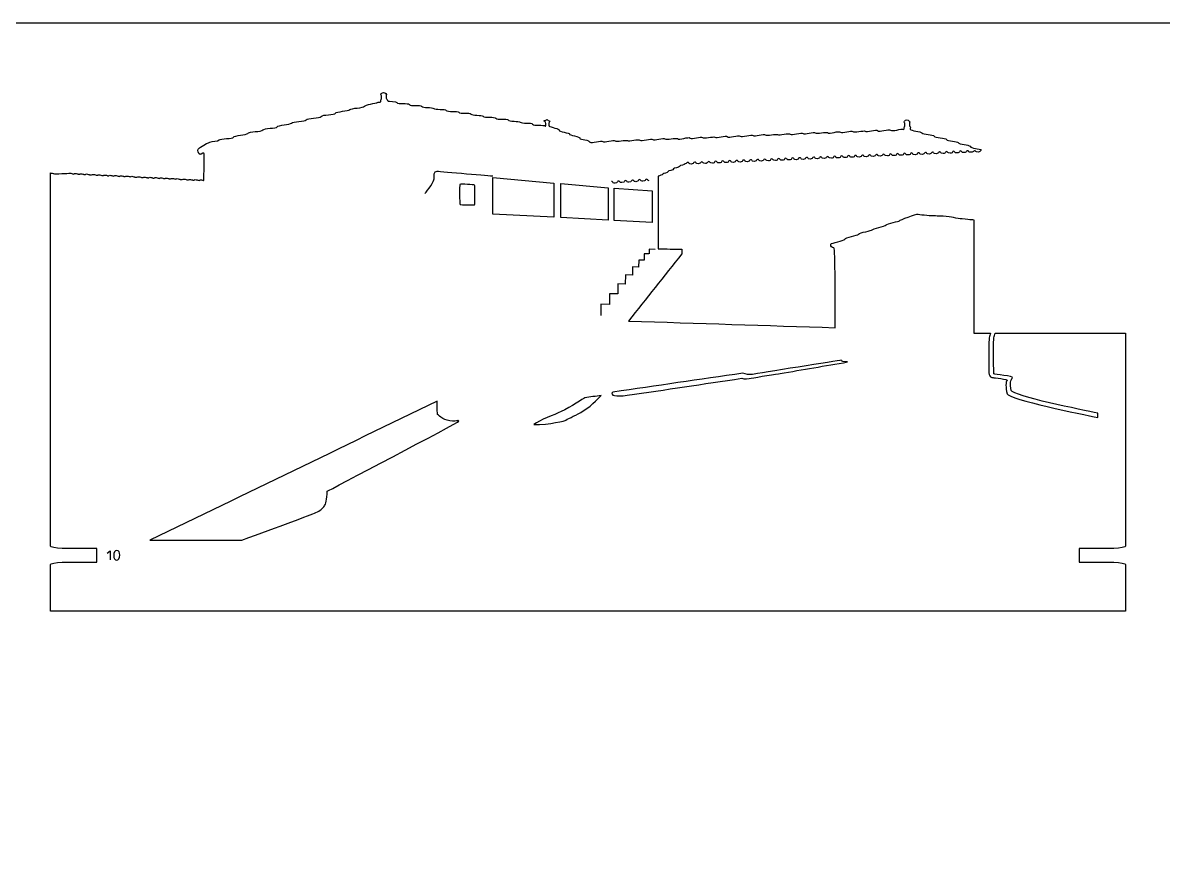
# Model space of a CAD drawing. Extents: x 0 to 1250, y 0 to 460.
# Drawn here: x 739.2 to 984.1, y 279.1 to 460.1 of the extents above; entities that cross this region are included whole.
import ezdxf

# ---------------------------------------------------------------- set-up
doc = ezdxf.new("R2010")
doc.units = 0
doc.header["$MEASUREMENT"] = 0
doc.layers.add('DEFAULT', color=18, linetype='CONTINUOUS')

msp = doc.modelspace()

# ---------------------------------------------------------------- linework, layer by layer
at = {"layer": 'DEFAULT', "color": 18}
msp.add_lwpolyline([(1250.13, 0.12), (0.12, 0.12), (0.12, 460.12), (1250.13, 460.12)], close=True, dxfattribs=at)
at = {"layer": 'DEFAULT', "color": 1}
for points in [[(840.13, 426.91), (853.26, 425.74), (853.26, 418.38), (840.13, 419.08)], [(864.92, 417.75), (854.73, 418.3), (854.73, 425.61), (864.92, 424.71)], [(866.22, 424.62), (874.34, 424.03), (874.34, 417.25), (866.22, 417.68)]]:
    msp.add_lwpolyline(points, close=True, dxfattribs=at)
at = {"layer": 'DEFAULT', "color": 18}
for points in [[(873.7, 411.53), (873.68, 410.53)], [(875.01, 411.5), (873.7, 411.53)], [(871.46, 409.21), (871.43, 407.69)], [(872.6, 409.18), (871.46, 409.21)], [(872.62, 410.55), (872.6, 409.18)], [(873.65, 410.53), (872.62, 410.55)], [(870.12, 407.72), (870.09, 405.98)], [(871.43, 407.69), (870.12, 407.72)], [(866.98, 404.07), (866.94, 401.95)], [(868.58, 404.04), (866.98, 404.07)], [(868.61, 406.01), (868.58, 404.04)], [(870.09, 405.98), (868.61, 406.01)], [(865.21, 401.98), (865.17, 399.69)], [(866.94, 401.95), (865.21, 401.98)], [(863.33, 399.72), (863.29, 397.28)], [(865.17, 399.69), (863.33, 399.72)], [(757.32, 346.27), (757.97, 346.79), (757.97, 344.84)]]:
    msp.add_lwpolyline(points, dxfattribs=at)
at = {"layer": 'DEFAULT', "color": 1}
for points, knots in [([(970.99, 347.32), (971.33, 347.32), (972.11, 347.27), (973.49, 347.27), (974.88, 347.27), (975.99, 347.72), (975.99, 347.77), (975.99, 363.02), (975.99, 378.26), (975.99, 393.5), (966.65, 393.5), (957.31, 393.5), (947.96, 393.5), (947.87, 393.2), (947.77, 392.87), (947.72, 392.52), (947.66, 392.22), (947.64, 391.02), (947.63, 389.63), (947.62, 388.94), (947.62, 388.21), (947.63, 387.52), (947.64, 386.26), (947.67, 385.16), (947.72, 384.75), (947.72, 384.75), (952.07, 384.23), (951.71, 383.93), (951.36, 383.64), (951.07, 382.58), (951.42, 381.23), (951.73, 380.02), (966.8, 376.98), (970, 376.35), (970, 376.03), (970, 375.72), (969.99, 375.41), (966.71, 376.07), (950.88, 379.31), (950.56, 380.52), (950.21, 381.88), (950.2, 383.03), (950.56, 383.33), (950.91, 383.62), (947.56, 383.97), (947.56, 383.97), (946.57, 383.97), (946.62, 385.03), (946.62, 386.14), (946.62, 386.6), (946.62, 387.06), (946.62, 387.52), (946.61, 388.21), (946.61, 388.94), (946.62, 389.63), (946.62, 391.02), (946.65, 392.22), (946.7, 392.52), (946.76, 392.87), (946.86, 393.2), (946.95, 393.5), (945.77, 393.5), (944.6, 393.5), (943.43, 393.5), (943.43, 401.61), (943.43, 409.72), (943.43, 417.82), (943.43, 417.82), (942.96, 417.96), (942.55, 417.94), (942.13, 417.91), (940.91, 418.13), (940.47, 418.13), (940.03, 418.13), (938.95, 418.37), (938.58, 418.49), (938.2, 418.6), (936.77, 418.71), (936.29, 418.71), (935.8, 418.71), (935.18, 418.75), (934.85, 418.73), (934.52, 418.71), (932.12, 418.9), (931.46, 419.06), (930.97, 419.18), (927.49, 417.74), (927.46, 417.63), (927.43, 417.51), (924.75, 417.06), (924.55, 416.74), (924.34, 416.42), (921.64, 415.98), (921.58, 415.66), (921.55, 415.54), (918.87, 415.09), (918.67, 414.77), (918.57, 414.61), (917.84, 414.42), (917.13, 414.23), (916.42, 414.04), (915.73, 413.85), (915.7, 413.69), (915.49, 413.36), (912.84, 412.91), (912.73, 412.6), (912.53, 412.04), (912.94, 411.83), (913.35, 411.83), (913.68, 411.83), (913.67, 399.39), (913.65, 394.67), (898.86, 395.15), (884.07, 395.63), (869.28, 396.11), (873.08, 400.92), (876.88, 405.73), (880.68, 410.54), (880.71, 410.86), (880.72, 411.19), (880.74, 411.51), (879.04, 411.55), (877.34, 411.59), (875.64, 411.63), (875.64, 416.82), (875.64, 422.02), (875.64, 427.21), (876, 427.34), (876.55, 427.45), (876.61, 427.62), (876.7, 427.87), (877.68, 427.86), (877.73, 428.15), (877.78, 428.44), (878.9, 428.41), (878.96, 428.75), (879.02, 429.09), (880.14, 428.95), (880.2, 429.31), (880.27, 429.65), (881.38, 429.52), (881.45, 429.87), (881.81, 429.9), (881.69, 430.16), (881.98, 430.16), (882.27, 430.15), (882.14, 429.95), (882.41, 429.85), (882.68, 429.74), (882.95, 429.84), (882.95, 429.84), (883.31, 429.86), (883.19, 430.23), (883.48, 430.22), (883.77, 430.22), (883.65, 430.02), (883.91, 429.91), (884.18, 429.8), (884.46, 429.9), (884.46, 429.9), (884.81, 429.92), (884.7, 430.29), (884.99, 430.28), (885.27, 430.28), (885.15, 430.08), (885.42, 429.97), (885.69, 429.86), (885.96, 429.96), (885.96, 429.96), (886.32, 429.99), (886.2, 430.35), (886.49, 430.35), (886.78, 430.34), (886.65, 430.14), (886.92, 430.04), (887.19, 429.93), (887.45, 430.03), (887.45, 430.03), (887.81, 430.05), (887.69, 430.41), (887.98, 430.41), (888.27, 430.41), (888.15, 430.21), (888.42, 430.1), (888.68, 429.99), (888.96, 430.09), (888.96, 430.09), (889.31, 430.11), (889.2, 430.48), (889.49, 430.47), (889.78, 430.47), (889.65, 430.27), (889.92, 430.16), (890.19, 430.05), (890.46, 430.15), (890.46, 430.15), (890.82, 430.17), (890.7, 430.54), (890.99, 430.54), (891.28, 430.53), (891.16, 430.33), (891.42, 430.22), (891.69, 430.11), (891.97, 430.21), (891.97, 430.21), (892.32, 430.24), (892.21, 430.61), (892.5, 430.6), (892.78, 430.59), (892.66, 430.39), (892.93, 430.29), (893.2, 430.18), (893.47, 430.28), (893.47, 430.28), (893.83, 430.3), (893.71, 430.67), (894, 430.67), (894.29, 430.66), (894.16, 430.46), (894.43, 430.35), (894.69, 430.25), (894.96, 430.34), (894.96, 430.34), (895.31, 430.37), (895.21, 430.73), (895.49, 430.73), (895.78, 430.72), (895.66, 430.52), (895.92, 430.41), (896.19, 430.31), (896.46, 430.4), (896.46, 430.4), (896.82, 430.43), (896.7, 430.8), (896.99, 430.79), (897.28, 430.79), (897.16, 430.58), (897.43, 430.48), (897.7, 430.37), (897.97, 430.47), (897.97, 430.47), (898.32, 430.49), (898.21, 430.86), (898.5, 430.85), (898.79, 430.85), (898.67, 430.65), (898.93, 430.54), (899.2, 430.43), (899.47, 430.53), (899.47, 430.53), (899.83, 430.56), (899.72, 430.92), (900, 430.92), (900.29, 430.91), (900.17, 430.71), (900.44, 430.61), (900.71, 430.5), (900.98, 430.59), (900.98, 430.59), (901.33, 430.62), (901.22, 430.98), (901.51, 430.98), (901.8, 430.98), (901.67, 430.77), (901.94, 430.67), (902.2, 430.56), (902.47, 430.66), (902.47, 430.66), (902.82, 430.68), (902.71, 431.05), (903, 431.04), (903.28, 431.04), (903.16, 430.83), (903.44, 430.73), (903.7, 430.62), (903.98, 430.72), (903.98, 430.72), (904.33, 430.74), (904.22, 431.11), (904.5, 431.11), (904.79, 431.1), (904.67, 430.9), (904.94, 430.79), (905.21, 430.68), (905.48, 430.78), (905.48, 430.78), (905.83, 430.81), (905.72, 431.17), (906.01, 431.17), (906.3, 431.16), (906.17, 430.96), (906.44, 430.86), (906.71, 430.75), (906.98, 430.85), (906.98, 430.85), (907.34, 430.87), (907.23, 431.24), (907.51, 431.23), (907.8, 431.23), (907.68, 431.02), (907.94, 430.92), (908.22, 430.81), (908.49, 430.91), (908.49, 430.91), (908.84, 430.93), (908.73, 431.3), (909.02, 431.29), (909.31, 431.29), (909.18, 431.09), (909.45, 430.98), (909.71, 430.88), (909.98, 430.97), (909.98, 430.97), (910.33, 431), (910.22, 431.36), (910.51, 431.36), (910.79, 431.35), (910.67, 431.15), (910.94, 431.05), (911.21, 430.94), (911.48, 431.04), (911.48, 431.04), (911.84, 431.06), (911.72, 431.43), (912.01, 431.42), (912.3, 431.42), (912.18, 431.22), (912.45, 431.11), (912.71, 431), (912.99, 431.1), (912.99, 431.1), (913.34, 431.12), (913.23, 431.49), (913.52, 431.48), (913.81, 431.48), (913.68, 431.28), (913.95, 431.17), (914.22, 431.06), (914.49, 431.16), (914.49, 431.16), (914.85, 431.18), (914.74, 431.55), (915.02, 431.55), (915.31, 431.54), (915.19, 431.34), (915.45, 431.23), (915.72, 431.12), (916, 431.22), (916, 431.22), (916.35, 431.25), (916.24, 431.61), (916.53, 431.61), (916.82, 431.6), (916.69, 431.4), (916.96, 431.3), (917.22, 431.19), (917.49, 431.29), (917.49, 431.29), (917.84, 431.31), (917.73, 431.68), (918.02, 431.67), (918.3, 431.67), (918.18, 431.47), (918.45, 431.36), (918.72, 431.25), (918.99, 431.35), (918.99, 431.35), (919.35, 431.37), (919.23, 431.74), (919.52, 431.73), (919.81, 431.73), (919.69, 431.53), (919.96, 431.42), (920.22, 431.31), (920.5, 431.41), (920.5, 431.41), (920.85, 431.44), (920.74, 431.8), (921.02, 431.8), (921.31, 431.79), (921.19, 431.59), (921.46, 431.49), (921.73, 431.38), (922, 431.48), (922, 431.48), (922.36, 431.5), (922.25, 431.86), (922.53, 431.86), (922.82, 431.86), (922.7, 431.66), (922.96, 431.55), (923.23, 431.44), (923.51, 431.54), (923.51, 431.54), (923.86, 431.56), (923.75, 431.93), (924.03, 431.92), (924.32, 431.92), (924.2, 431.72), (924.47, 431.61), (924.73, 431.51), (925, 431.6), (925, 431.6), (925.35, 431.62), (925.24, 431.99), (925.53, 431.99), (925.81, 431.98), (925.69, 431.78), (925.96, 431.67), (926.23, 431.57), (926.5, 431.66), (926.5, 431.66), (926.86, 431.69), (926.74, 432.06), (927.03, 432.05), (927.32, 432.05), (927.19, 431.84), (927.47, 431.74), (927.73, 431.63), (928.01, 431.73), (928.01, 431.73), (928.36, 431.75), (928.25, 432.12), (928.54, 432.12), (928.82, 432.11), (928.7, 431.91), (928.97, 431.8), (929.24, 431.69), (929.51, 431.79), (929.51, 431.79), (929.87, 431.82), (929.75, 432.18), (930.04, 432.18), (930.33, 432.17), (930.2, 431.97), (930.47, 431.86), (930.74, 431.76), (931.02, 431.85), (931.02, 431.85), (931.37, 431.88), (931.26, 432.25), (931.54, 432.24), (931.83, 432.24), (931.71, 432.03), (931.97, 431.93), (932.24, 431.82), (932.5, 431.92), (932.5, 431.92), (932.86, 431.94), (932.75, 432.31), (933.03, 432.3), (933.32, 432.3), (933.2, 432.1), (933.47, 431.99), (933.74, 431.89), (934.01, 431.98), (934.01, 431.98), (934.36, 432.01), (934.25, 432.37), (934.54, 432.37), (934.83, 432.36), (934.71, 432.16), (934.97, 432.06), (935.24, 431.95), (935.51, 432.04), (935.51, 432.04), (935.87, 432.07), (935.76, 432.43), (936.04, 432.43), (936.33, 432.43), (936.21, 432.22), (936.48, 432.12), (936.74, 432.01), (937.02, 432.1), (937.02, 432.1), (937.37, 432.13), (937.26, 432.5), (937.55, 432.49), (937.84, 432.49), (937.71, 432.28), (937.98, 432.18), (938.25, 432.07), (938.52, 432.17), (938.52, 432.17), (938.88, 432.19), (938.77, 432.56), (939.05, 432.56), (939.34, 432.55), (939.21, 432.35), (939.49, 432.24), (939.75, 432.14), (940.01, 432.23), (940.01, 432.23), (940.37, 432.26), (940.26, 432.62), (940.54, 432.62), (940.83, 432.61), (940.71, 432.41), (940.98, 432.31), (941.25, 432.2), (941.52, 432.29), (941.52, 432.29), (941.87, 432.32), (941.76, 432.69), (942.05, 432.68), (942.33, 432.68), (942.21, 432.47), (942.48, 432.37), (942.75, 432.26), (943.02, 432.36), (943.02, 432.36), (943.38, 432.38), (943.26, 432.65), (943.55, 432.64), (943.84, 432.64), (943.72, 432.54), (943.99, 432.43), (944.26, 432.33), (944.53, 432.42), (944.53, 432.42), (944.88, 432.45), (944.77, 432.81), (945.06, 432.81), (944.62, 433.17), (942.79, 433.15), (942.59, 433.62), (942.38, 433.95), (940.21, 434.03), (940.07, 434.41), (939.92, 434.79), (937.69, 434.63), (937.52, 435.08), (937.34, 435.52), (935.04, 435.33), (934.85, 435.8), (934.72, 436.15), (932.47, 436.18), (932.25, 436.5), (932.03, 436.82), (929.87, 436.91), (929.72, 437.28), (929.59, 437.31), (929.79, 437.55), (929.77, 437.71), (929.76, 437.87), (929.56, 437.93), (929.56, 438.09), (929.56, 438.25), (929.58, 438.42), (929.58, 438.63), (929.58, 438.83), (929.79, 438.66), (929.54, 439.04), (929.29, 439.42), (928.78, 439.32), (928.54, 439.04), (928.28, 438.76), (928.65, 438.57), (928.61, 438.48), (928.56, 438.39), (928.59, 438.3), (928.61, 438.03), (928.62, 437.77), (928.42, 437.81), (928.42, 437.64), (928.42, 437.46), (928.46, 437.2), (928.27, 437.23), (927.88, 437.48), (925.84, 436.72), (925.51, 437.1), (925.12, 437.37), (923.07, 436.59), (922.75, 436.98), (922.52, 437.28), (920.36, 436.61), (920.05, 436.85), (919.75, 437.09), (917.67, 436.5), (917.41, 436.82), (917.16, 437.14), (915.08, 436.31), (914.78, 436.67), (914.48, 437.04), (912.35, 436.16), (912.01, 436.55), (911.7, 436.79), (909.62, 436.2), (909.37, 436.52), (909.11, 436.84), (907.03, 436.01), (906.74, 436.38), (906.44, 436.74), (904.3, 435.86), (903.97, 436.25), (903.75, 436.54), (901.59, 435.88), (901.28, 436.12), (900.98, 436.35), (898.9, 435.77), (898.64, 436.09), (898.38, 436.4), (896.31, 435.58), (896.01, 435.94), (895.71, 436.31), (893.57, 435.43), (893.24, 435.82), (892.85, 436.08), (890.81, 435.3), (890.48, 435.69), (890.26, 435.99), (888.1, 435.32), (887.79, 435.56), (887.48, 435.8), (885.4, 435.21), (885.14, 435.53), (884.89, 435.85), (882.81, 435.02), (882.51, 435.39), (882.22, 435.75), (880.08, 434.87), (879.75, 435.26), (879.44, 435.5), (877.36, 434.91), (877.1, 435.23), (876.85, 435.55), (874.77, 434.72), (874.47, 435.09), (874.17, 435.45), (872.03, 434.57), (871.71, 434.96), (871.48, 435.25), (869.33, 434.59), (869.02, 434.83), (868.71, 435.06), (866.63, 434.48), (866.38, 434.8), (866.12, 435.12), (864.04, 434.29), (863.74, 434.65), (863.44, 435.02), (861.31, 434.14), (860.98, 434.53), (861.12, 434.98), (858.72, 435.05), (858.85, 435.35), (858.98, 435.66), (856.4, 436.04), (856.58, 436.26), (856.76, 436.48), (854.18, 436.79), (854.4, 437.05), (854.62, 437.32), (852.41, 437.76), (852.26, 437.95), (852.1, 438.14), (852.08, 438.53), (852.3, 438.84), (852.52, 439.15), (852.06, 439.01), (851.88, 439.28), (851.71, 439.54), (851.68, 439.15), (851.35, 439.19), (851.02, 439.23), (851.15, 438.99), (851.29, 438.92), (851.42, 438.86), (851.49, 438.75), (851.49, 438.53), (851.49, 438.31), (851.55, 437.84), (851.4, 437.97), (851.07, 438.31), (848.92, 437.95), (848.67, 438.39), (848.51, 438.73), (846.26, 438.49), (846.01, 438.78), (845.75, 439.08), (843.6, 438.91), (843.41, 439.27), (843.22, 439.64), (841.02, 439.23), (840.8, 439.64), (840.58, 440.06), (838.31, 439.61), (838.06, 440.06), (837.8, 440.35), (835.65, 440.18), (835.46, 440.55), (835.27, 440.91), (833.07, 440.5), (832.85, 440.92), (832.63, 441.33), (830.36, 440.89), (830.11, 441.33), (829.95, 441.66), (827.71, 441.43), (827.45, 441.72), (827.2, 442.02), (825.04, 441.85), (824.85, 442.21), (824.66, 442.57), (822.46, 442.17), (822.24, 442.58), (822.02, 443), (819.75, 442.55), (819.51, 443), (819.51, 443.26), (817.77, 443.31), (817.64, 443.34), (817.51, 443.37), (817.45, 443.53), (817.43, 443.69), (817.42, 443.85), (817.22, 443.81), (817.22, 443.97), (817.22, 444.13), (817.24, 444.3), (817.24, 444.5), (817.24, 444.71), (817.45, 444.53), (817.2, 444.92), (816.95, 445.3), (816.44, 445.2), (816.19, 444.92), (815.94, 444.64), (816.31, 444.45), (816.27, 444.36), (816.22, 444.27), (816.25, 444.18), (816.26, 443.91), (816.28, 443.65), (816.07, 443.69), (816.07, 443.51), (816.07, 443.34), (816.12, 443.07), (815.93, 443.1), (815.76, 443.13), (815.34, 443.1), (815.22, 442.98), (815.1, 442.87), (812.72, 442.56), (812.57, 442.2), (812.42, 441.85), (809.69, 441.82), (809.42, 441.5), (809.16, 441.17), (806.54, 441.09), (806.37, 440.71), (806.19, 440.32), (803.49, 440.47), (803.28, 440.03), (803.07, 439.59), (800.28, 439.76), (800.05, 439.29), (799.9, 438.94), (797.16, 438.91), (796.9, 438.59), (796.64, 438.26), (794.02, 438.18), (793.84, 437.79), (793.67, 437.41), (790.96, 437.56), (790.76, 437.12), (790.55, 436.68), (787.76, 436.85), (787.52, 436.38), (787.26, 436.06), (784.64, 435.97), (784.46, 435.59), (784.29, 435.21), (781.74, 435.34), (781.39, 435), (781.04, 434.67), (779.95, 434.8), (779.36, 434.52), (779.36, 434.52), (779.35, 434.51), (779.35, 434.51), (779.04, 434.4), (778.52, 434.12), (777.36, 433.43), (777.15, 433.28), (776.83, 433.14), (776.83, 432.74), (776.83, 432.39), (777.19, 431.56), (777.54, 431.91), (778.11, 432.46), (778.2, 432.01), (778.2, 431.8), (778.16, 429.95), (778.13, 428.1), (778.1, 426.25), (778.09, 426.26), (778.07, 426.26), (778.06, 426.26), (778.06, 426.26), (777.64, 426.42), (777.41, 426.41), (777.17, 426.4), (777.21, 426.21), (776.89, 426.32), (776.89, 426.32), (776.46, 426.47), (776.23, 426.46), (775.99, 426.45), (776.03, 426.26), (775.71, 426.37), (775.71, 426.37), (775.29, 426.52), (775.06, 426.52), (774.82, 426.51), (774.86, 426.32), (774.54, 426.42), (774.54, 426.42), (774.11, 426.58), (773.88, 426.57), (773.65, 426.56), (773.33, 426.39), (773.01, 426.5), (773.01, 426.5), (772.6, 426.7), (772.37, 426.69), (772.13, 426.68), (772.17, 426.49), (771.85, 426.6), (771.85, 426.6), (771.43, 426.75), (771.19, 426.74), (770.96, 426.74), (771, 426.54), (770.67, 426.65), (770.67, 426.65), (770.25, 426.81), (770.02, 426.8), (769.78, 426.79), (769.82, 426.6), (769.5, 426.71), (769.5, 426.71), (769.08, 426.86), (768.84, 426.85), (768.61, 426.84), (768.65, 426.65), (768.33, 426.76), (768.33, 426.76), (767.9, 426.92), (767.67, 426.9), (767.43, 426.89), (767.47, 426.7), (767.15, 426.81), (767.15, 426.81), (766.73, 426.97), (766.49, 426.96), (766.25, 426.95), (766.3, 426.76), (765.98, 426.87), (765.98, 426.87), (765.55, 427.02), (765.32, 427.01), (765.08, 427), (765.12, 426.81), (764.8, 426.92), (764.8, 426.92), (764.38, 427.07), (764.14, 427.07), (763.9, 427.06), (763.6, 426.89), (763.28, 427), (763.28, 427), (762.86, 427.2), (762.63, 427.19), (762.39, 427.18), (762.43, 426.99), (762.11, 427.1), (762.11, 427.1), (761.69, 427.25), (761.45, 427.24), (761.22, 427.23), (761.26, 427.04), (760.94, 427.15), (760.94, 427.15), (760.51, 427.3), (760.28, 427.29), (760.04, 427.29), (760.08, 427.09), (759.76, 427.2), (759.76, 427.2), (759.34, 427.36), (759.1, 427.35), (758.87, 427.34), (758.91, 427.15), (758.58, 427.26), (758.58, 427.26), (758.16, 427.41), (757.93, 427.4), (757.69, 427.39), (757.73, 427.2), (757.41, 427.31), (757.41, 427.31), (756.99, 427.47), (756.75, 427.45), (756.52, 427.44), (756.56, 427.25), (756.24, 427.36), (756.24, 427.36), (755.81, 427.52), (755.58, 427.51), (755.34, 427.5), (755.38, 427.31), (755.06, 427.42), (755.06, 427.42), (754.64, 427.57), (754.4, 427.56), (754.17, 427.55), (753.86, 427.39), (753.54, 427.5), (753.54, 427.5), (753.12, 427.69), (752.89, 427.68), (752.65, 427.67), (752.69, 427.48), (752.37, 427.59), (752.37, 427.59), (751.95, 427.75), (751.71, 427.74), (751.48, 427.73), (751.47, 427.54), (751.14, 427.65), (751.14, 427.65), (750.72, 427.8), (750.48, 427.79), (750.25, 427.78), (750.29, 427.59), (749.97, 427.7), (749.97, 427.7), (749.55, 427.85), (749.31, 427.84), (749.07, 427.84), (746.12, 427.64), (745.8, 427.75), (745.8, 427.75), (745.38, 427.9), (745.15, 427.9), (745.15, 401.19), (745.15, 374.48), (745.15, 347.77), (745.15, 347.72), (746.27, 347.27), (747.65, 347.27), (749.03, 347.27), (749.81, 347.32), (750.15, 347.32), (751.82, 347.32), (753.48, 347.32), (755.15, 347.32), (755.15, 346.32), (755.15, 345.32), (755.15, 344.32), (753.48, 344.32), (751.82, 344.32), (750.15, 344.32), (749.81, 344.32), (749.03, 344.37), (747.65, 344.37), (746.27, 344.37), (745.15, 343.92), (745.15, 343.87), (745.15, 340.54), (745.15, 337.2), (745.15, 333.87), (822.1, 333.87), (899.05, 333.87), (975.99, 333.87), (975.99, 337.2), (975.99, 340.54), (975.99, 343.87), (975.99, 343.92), (974.88, 344.37), (973.49, 344.37), (972.11, 344.37), (971.33, 344.32), (970.99, 344.32), (969.33, 344.32), (967.66, 344.32), (965.99, 344.32), (965.99, 345.32), (965.99, 346.32), (965.99, 347.32), (967.66, 347.32), (969.33, 347.32), (970.99, 347.32)], [14.17, 14.17, 14.17, 14.17, 15.17, 15.17, 15.17, 16.17, 16.17, 16.17, 145.8, 145.8, 145.8, 225.26, 225.26, 225.26, 226.26, 226.26, 226.26, 227.26, 227.26, 227.26, 228.26, 228.26, 228.26, 229.26, 229.26, 229.26, 230.26, 230.26, 230.26, 231.26, 231.26, 231.26, 232.26, 232.26, 232.26, 233.26, 233.26, 233.26, 234.26, 234.26, 234.26, 235.26, 235.26, 235.26, 236.26, 236.26, 236.26, 237.26, 237.26, 237.26, 241.19, 241.19, 241.19, 242.19, 242.19, 242.19, 243.19, 243.19, 243.19, 244.19, 244.19, 244.19, 254.16, 254.16, 254.16, 323.1, 323.1, 323.1, 324.1, 324.1, 324.1, 325.1, 325.1, 325.1, 326.1, 326.1, 326.1, 327.1, 327.1, 327.1, 328.1, 328.1, 328.1, 329.1, 329.1, 329.1, 330.1, 330.1, 330.1, 331.1, 331.1, 331.1, 332.1, 332.1, 332.1, 333.1, 333.1, 333.1, 334.1, 334.1, 334.1, 335.1, 335.1, 335.1, 336.1, 336.1, 336.1, 337.1, 337.1, 337.1, 338.1, 338.1, 338.1, 339.1, 339.1, 339.1, 340.1, 340.1, 340.1, 341.1, 341.1, 341.1, 342.1, 342.1, 342.1, 386.26, 386.26, 386.26, 387.26, 387.26, 387.26, 388.26, 388.26, 388.26, 389.26, 389.26, 389.26, 390.26, 390.26, 390.26, 391.26, 391.26, 391.26, 392.26, 392.26, 392.26, 393.26, 393.26, 393.26, 394.26, 394.26, 394.26, 395.26, 395.26, 395.26, 396.26, 396.26, 396.26, 397.26, 397.26, 397.26, 398.26, 398.26, 398.26, 399.26, 399.26, 399.26, 400.26, 400.26, 400.26, 401.26, 401.26, 401.26, 402.26, 402.26, 402.26, 403.26, 403.26, 403.26, 404.26, 404.26, 404.26, 405.26, 405.26, 405.26, 406.26, 406.26, 406.26, 407.26, 407.26, 407.26, 408.26, 408.26, 408.26, 409.26, 409.26, 409.26, 410.26, 410.26, 410.26, 411.26, 411.26, 411.26, 412.26, 412.26, 412.26, 413.26, 413.26, 413.26, 414.26, 414.26, 414.26, 415.26, 415.26, 415.26, 416.26, 416.26, 416.26, 417.26, 417.26, 417.26, 418.26, 418.26, 418.26, 419.26, 419.26, 419.26, 420.26, 420.26, 420.26, 421.26, 421.26, 421.26, 422.26, 422.26, 422.26, 423.26, 423.26, 423.26, 424.26, 424.26, 424.26, 425.26, 425.26, 425.26, 426.26, 426.26, 426.26, 427.26, 427.26, 427.26, 428.26, 428.26, 428.26, 429.26, 429.26, 429.26, 430.26, 430.26, 430.26, 431.26, 431.26, 431.26, 432.26, 432.26, 432.26, 433.26, 433.26, 433.26, 434.26, 434.26, 434.26, 435.26, 435.26, 435.26, 436.26, 436.26, 436.26, 437.26, 437.26, 437.26, 438.26, 438.26, 438.26, 439.26, 439.26, 439.26, 440.26, 440.26, 440.26, 441.26, 441.26, 441.26, 442.26, 442.26, 442.26, 443.26, 443.26, 443.26, 444.26, 444.26, 444.26, 445.26, 445.26, 445.26, 446.26, 446.26, 446.26, 447.26, 447.26, 447.26, 448.26, 448.26, 448.26, 449.26, 449.26, 449.26, 450.26, 450.26, 450.26, 451.26, 451.26, 451.26, 452.26, 452.26, 452.26, 453.26, 453.26, 453.26, 454.26, 454.26, 454.26, 455.26, 455.26, 455.26, 456.26, 456.26, 456.26, 457.26, 457.26, 457.26, 458.26, 458.26, 458.26, 459.26, 459.26, 459.26, 460.26, 460.26, 460.26, 461.26, 461.26, 461.26, 462.26, 462.26, 462.26, 463.26, 463.26, 463.26, 464.26, 464.26, 464.26, 465.26, 465.26, 465.26, 466.26, 466.26, 466.26, 467.26, 467.26, 467.26, 468.26, 468.26, 468.26, 469.26, 469.26, 469.26, 470.26, 470.26, 470.26, 471.26, 471.26, 471.26, 472.26, 472.26, 472.26, 473.26, 473.26, 473.26, 474.26, 474.26, 474.26, 475.26, 475.26, 475.26, 476.26, 476.26, 476.26, 477.26, 477.26, 477.26, 478.26, 478.26, 478.26, 479.26, 479.26, 479.26, 480.26, 480.26, 480.26, 481.26, 481.26, 481.26, 482.26, 482.26, 482.26, 483.26, 483.26, 483.26, 484.26, 484.26, 484.26, 485.26, 485.26, 485.26, 486.26, 486.26, 486.26, 487.26, 487.26, 487.26, 488.26, 488.26, 488.26, 489.26, 489.26, 489.26, 490.26, 490.26, 490.26, 491.26, 491.26, 491.26, 492.26, 492.26, 492.26, 493.26, 493.26, 493.26, 494.26, 494.26, 494.26, 495.26, 495.26, 495.26, 496.26, 496.26, 496.26, 497.26, 497.26, 497.26, 498.26, 498.26, 498.26, 499.26, 499.26, 499.26, 500.26, 500.26, 500.26, 501.26, 501.26, 501.26, 502.26, 502.26, 502.26, 503.26, 503.26, 503.26, 504.26, 504.26, 504.26, 505.26, 505.26, 505.26, 506.26, 506.26, 506.26, 507.26, 507.26, 507.26, 508.26, 508.26, 508.26, 509.26, 509.26, 509.26, 510.26, 510.26, 510.26, 511.26, 511.26, 511.26, 512.26, 512.26, 512.26, 513.26, 513.26, 513.26, 514.26, 514.26, 514.26, 515.26, 515.26, 515.26, 516.26, 516.26, 516.26, 517.26, 517.26, 517.26, 518.26, 518.26, 518.26, 519.26, 519.26, 519.26, 520.26, 520.26, 520.26, 521.26, 521.26, 521.26, 522.26, 522.26, 522.26, 523.26, 523.26, 523.26, 524.26, 524.26, 524.26, 525.26, 525.26, 525.26, 526.26, 526.26, 526.26, 527.26, 527.26, 527.26, 528.26, 528.26, 528.26, 529.26, 529.26, 529.26, 530.26, 530.26, 530.26, 531.26, 531.26, 531.26, 532.26, 532.26, 532.26, 533.26, 533.26, 533.26, 534.26, 534.26, 534.26, 535.26, 535.26, 535.26, 536.26, 536.26, 536.26, 537.26, 537.26, 537.26, 538.26, 538.26, 538.26, 539.26, 539.26, 539.26, 540.26, 540.26, 540.26, 541.26, 541.26, 541.26, 542.26, 542.26, 542.26, 543.26, 543.26, 543.26, 544.26, 544.26, 544.26, 545.26, 545.26, 545.26, 546.26, 546.26, 546.26, 547.26, 547.26, 547.26, 548.26, 548.26, 548.26, 549.26, 549.26, 549.26, 550.26, 550.26, 550.26, 551.26, 551.26, 551.26, 552.26, 552.26, 552.26, 553.26, 553.26, 553.26, 554.26, 554.26, 554.26, 555.26, 555.26, 555.26, 556.26, 556.26, 556.26, 557.26, 557.26, 557.26, 558.26, 558.26, 558.26, 559.26, 559.26, 559.26, 560.26, 560.26, 560.26, 561.26, 561.26, 561.26, 562.26, 562.26, 562.26, 563.26, 563.26, 563.26, 564.26, 564.26, 564.26, 565.26, 565.26, 565.26, 566.26, 566.26, 566.26, 567.26, 567.26, 567.26, 568.26, 568.26, 568.26, 569.26, 569.26, 569.26, 570.26, 570.26, 570.26, 571.26, 571.26, 571.26, 572.26, 572.26, 572.26, 573.26, 573.26, 573.26, 574.26, 574.26, 574.26, 575.26, 575.26, 575.26, 576.26, 576.26, 576.26, 577.26, 577.26, 577.26, 578.26, 578.26, 578.26, 579.26, 579.26, 579.26, 580.26, 580.26, 580.26, 581.26, 581.26, 581.26, 582.26, 582.26, 582.26, 583.26, 583.26, 583.26, 584.26, 584.26, 584.26, 585.26, 585.26, 585.26, 586.26, 586.26, 586.26, 587.26, 587.26, 587.26, 588.26, 588.26, 588.26, 589.26, 589.26, 589.26, 590.26, 590.26, 590.26, 591.26, 591.26, 591.26, 592.26, 592.26, 592.26, 593.26, 593.26, 593.26, 594.26, 594.26, 594.26, 595.26, 595.26, 595.26, 596.26, 596.26, 596.26, 597.26, 597.26, 597.26, 598.26, 598.26, 598.26, 599.26, 599.26, 599.26, 600.26, 600.26, 600.26, 601.26, 601.26, 601.26, 602.26, 602.26, 602.26, 603.26, 603.26, 603.26, 604.26, 604.26, 604.26, 605.26, 605.26, 605.26, 606.26, 606.26, 606.26, 607.26, 607.26, 607.26, 608.26, 608.26, 608.26, 609.26, 609.26, 609.26, 610.26, 610.26, 610.26, 611.26, 611.26, 611.26, 612.26, 612.26, 612.26, 613.26, 613.26, 613.26, 614.26, 614.26, 614.26, 615.26, 615.26, 615.26, 616.26, 616.26, 616.26, 617.26, 617.26, 617.26, 618.26, 618.26, 618.26, 619.26, 619.26, 619.26, 620.26, 620.26, 620.26, 621.26, 621.26, 621.26, 622.26, 622.26, 622.26, 623.26, 623.26, 623.26, 624.26, 624.26, 624.26, 625.26, 625.26, 625.26, 626.26, 626.26, 626.26, 627.26, 627.26, 627.26, 628.26, 628.26, 628.26, 629.26, 629.26, 629.26, 630.26, 630.26, 630.26, 631.26, 631.26, 631.26, 632.26, 632.26, 632.26, 633.26, 633.26, 633.26, 634.26, 634.26, 634.26, 635.26, 635.26, 635.26, 636.26, 636.26, 636.26, 637.26, 637.26, 637.26, 638.26, 638.26, 638.26, 639.26, 639.26, 639.26, 640.26, 640.26, 640.26, 641.26, 641.26, 641.26, 642.26, 642.26, 642.26, 643.26, 643.26, 643.26, 644.26, 644.26, 644.26, 645.26, 645.26, 645.26, 646.26, 646.26, 646.26, 647.26, 647.26, 647.26, 648.26, 648.26, 648.26, 649.26, 649.26, 649.26, 650.26, 650.26, 650.26, 651.26, 651.26, 651.26, 652.26, 652.26, 652.26, 653.26, 653.26, 653.26, 654.26, 654.26, 654.26, 655.26, 655.26, 655.26, 656.26, 656.26, 656.26, 657.26, 657.26, 657.26, 658.26, 658.26, 658.26, 659.26, 659.26, 659.26, 886.39, 886.39, 886.39, 887.39, 887.39, 887.39, 888.39, 888.39, 888.39, 902.56, 902.56, 902.56, 911.06, 911.06, 911.06, 925.23, 925.23, 925.23, 926.23, 926.23, 926.23, 927.23, 927.23, 927.23, 955.57, 955.57, 955.57, 1609.941, 1609.941, 1609.941, 1638.281, 1638.281, 1638.281, 1639.281, 1639.281, 1639.281, 1640.281, 1640.281, 1640.281, 1654.451, 1654.451, 1654.451, 1662.951, 1662.951, 1662.951, 1677.121, 1677.121, 1677.121, 1677.121]), ([(836.22, 421.07), (836.15, 420.98), (833.24, 421.02), (833.11, 421.15), (832.97, 421.29), (832.96, 425.29), (833.09, 425.43), (833.23, 425.58), (836.15, 425.37), (836.22, 425.31), (836.29, 425.25), (836.29, 421.15), (836.22, 421.07)], [0, 0, 0, 0, 1, 1, 1, 2, 2, 2, 3, 3, 3, 4, 4, 4, 4]), ([(901.8, 384.84), (901.48, 384.79), (896.7, 384.08), (895.62, 383.84), (895.06, 383.8), (894.14, 383.58), (893.58, 383.82), (885.38, 382.6), (877.19, 381.38), (869, 380.17), (866.55, 379.82), (865.14, 380.13), (865.91, 380.86), (875.22, 382.21), (884.52, 383.56), (893.82, 384.91), (894.39, 384.67), (895.3, 384.59), (895.87, 384.64), (896.94, 384.88), (914.63, 387.64), (914.9, 387.68), (914.9, 387.49), (915.53, 387.33), (916.31, 387.33), (911.47, 386.5), (906.64, 385.67), (901.8, 384.84)], [1, 1, 1, 1, 2, 2, 2, 3, 3, 3, 4, 4, 4, 5, 5, 5, 6, 6, 6, 7, 7, 7, 8, 8, 8, 9, 9, 9, 10, 10, 10, 10]), ([(859.53, 376.81), (858.18, 375.99), (856.49, 375.25), (855.8, 374.86), (855.82, 374.76), (852.27, 373.78), (848.92, 373.9), (850.2, 374.86), (853.35, 375.97), (854.78, 376.66), (856.9, 377.67), (859.61, 379.5), (859.9, 379.64), (861.06, 379.8), (862.22, 379.97), (863.39, 380.13), (863.12, 379.96), (861.72, 378.14), (859.53, 376.81)], [0, 0, 0, 0, 1, 1, 1, 2, 2, 2, 3, 3, 3, 4, 4, 4, 5, 5, 5, 6, 6, 6, 6]), ([(804.56, 359.56), (804.56, 357.83), (804.23, 356.69), (804, 356.42), (803.67, 355.93), (803.1, 355.44), (802.13, 354.99), (801.08, 354.5), (794.17, 351.96), (786.27, 349.11), (779.69, 349.11), (773.11, 349.11), (766.53, 349.11), (787.07, 359.03), (807.61, 368.95), (828.16, 378.88), (828.17, 377.21), (828.21, 376.16), (828.27, 376.08), (828.62, 375.67), (829.82, 374.64), (831.48, 374.64), (833.12, 374.64), (832.41, 374.92), (832.86, 374.64), (832.74, 374.32), (804.56, 359.56), (804.56, 359.56)], [1, 1, 1, 1, 2, 2, 2, 3, 3, 3, 4, 4, 4, 59.98, 59.98, 59.98, 60.98, 60.98, 60.98, 61.98, 61.98, 61.98, 62.98, 62.98, 62.98, 63.98, 63.98, 63.98, 64.98, 64.98, 64.98, 64.98])]:
    msp.add_open_spline(points, degree=3, knots=knots, dxfattribs=at)
at = {"layer": 'DEFAULT', "color": 18}
for points, knots in [([(825.53, 423.5), (826.2, 424.15), (827.56, 426.18), (827.56, 426.67), (827.56, 427.15), (827.34, 428.43), (828.18, 428.3), (829.02, 428.17), (840.13, 427.26), (840.13, 427.26)], [0, 0, 0, 0, 1, 1, 1, 2, 2, 2, 3, 3, 3, 3]), ([(873.7, 426.23), (873.34, 426.21), (873.41, 426.59), (873.13, 426.55), (872.85, 426.52), (872.99, 426.33), (872.73, 426.19), (872.48, 426.06), (872.2, 426.13), (872.2, 426.13), (871.84, 426.11), (871.92, 426.49), (871.63, 426.46), (871.34, 426.42), (871.49, 426.23), (871.23, 426.1), (870.98, 425.96), (870.69, 426.03), (870.69, 426.03), (870.34, 426.01), (870.41, 426.39), (870.13, 426.36), (869.84, 426.32), (869.98, 426.13), (869.73, 426), (869.47, 425.86), (869.19, 425.93), (869.19, 425.93), (868.84, 425.92), (868.91, 426.29), (868.62, 426.26), (868.34, 426.22), (868.48, 426.04), (868.23, 425.9), (867.97, 425.77), (867.69, 425.83), (867.69, 425.83), (867.34, 425.82), (867.41, 426.2), (867.12, 426.16), (866.84, 426.13), (866.98, 425.94), (866.72, 425.8), (866.48, 425.67), (866.2, 425.74), (866.2, 425.74), (865.84, 425.72), (865.92, 426.1), (865.63, 426.07)], [0, 0, 0, 0, 1, 1, 1, 2, 2, 2, 3, 3, 3, 4, 4, 4, 5, 5, 5, 6, 6, 6, 7, 7, 7, 8, 8, 8, 9, 9, 9, 10, 10, 10, 11, 11, 11, 12, 12, 12, 13, 13, 13, 14, 14, 14, 15, 15, 15, 16, 16, 16, 16]), ([(760.06, 345.84), (760.06, 345.18), (759.81, 344.81), (759.38, 344.81), (759, 344.81), (758.74, 345.17), (758.74, 345.81), (758.74, 346.47), (759.02, 346.83), (759.42, 346.83), (759.83, 346.83), (760.06, 346.46), (760.06, 345.84)], [0, 0, 0, 0, 1, 1, 1, 2, 2, 2, 3, 3, 3, 4, 4, 4, 4])]:
    msp.add_open_spline(points, degree=3, knots=knots, dxfattribs=at)

doc.saveas('drawing.dxf')
